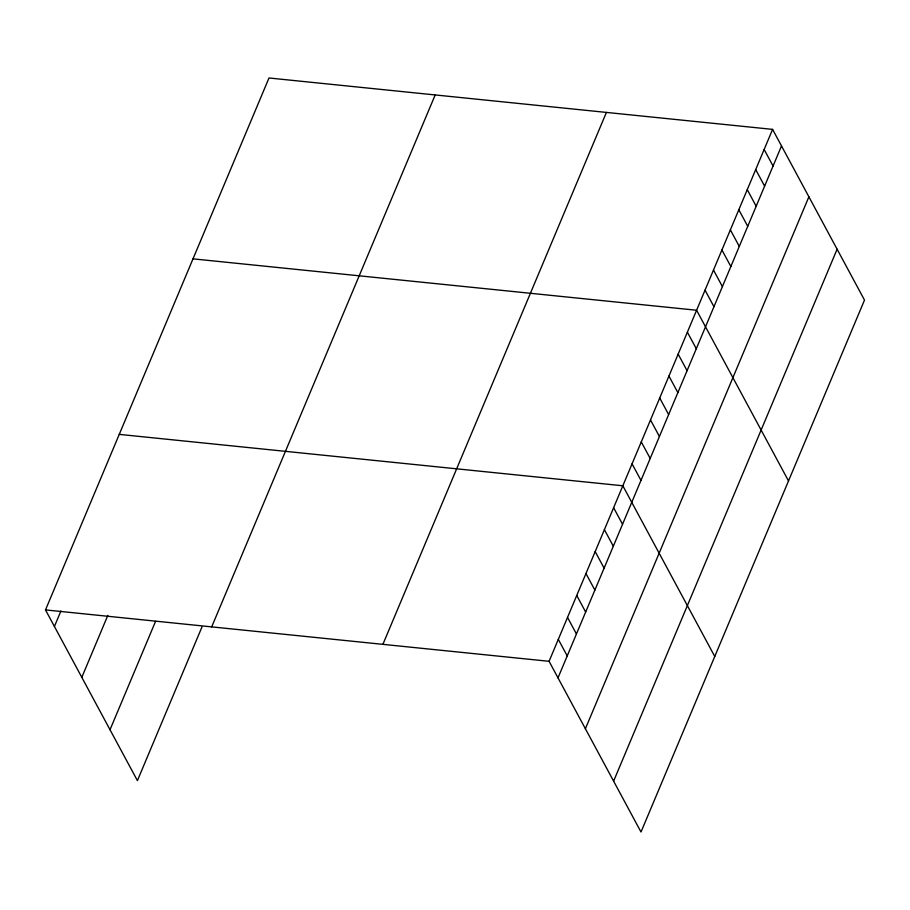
<?xml version="1.0" encoding="UTF-8"?>
<svg xmlns="http://www.w3.org/2000/svg" width="910" height="910" viewBox="0 0 910 910"><rect width="100%" height="100%" fill="white"/><g stroke="black" fill="none" stroke-linecap="round" stroke-linejoin="round"><path stroke-width="1.36" d="M201.952 627.024L137.41 780.621L45.5 609.916L268.996 77.987L772.59 129.379L864.5 300.084L641.004 832.013L549.083 661.308L772.59 129.379M54.418 626.478L60.925 610.985M81.809 677.336L107.835 615.387M110.019 729.752L155.576 621.325M211.689 626.876L435.185 94.947M382.905 644.348L606.401 112.419M558.001 677.87L781.508 145.941M585.392 728.739L808.888 196.81M613.613 781.144L837.109 249.215M193.011 258.849L696.594 310.242L788.515 480.935M119.255 434.377L622.838 485.781L714.76 656.474M45.5 609.916L549.083 661.308M764.15 149.479L773.056 166.041M755.698 169.579L764.616 186.129M747.258 189.667L756.176 206.229M738.818 209.766L747.736 226.328M730.366 229.855L739.284 246.417M721.926 249.954L730.844 266.516M713.486 270.054L722.404 286.604M705.045 290.142L713.952 306.704M687.38 332.184L696.298 348.735M678.155 354.126L687.073 370.677M668.941 376.069L677.859 392.62M659.716 398.011L668.634 414.562M650.502 419.954L659.42 436.504M641.277 441.896L650.195 458.447M632.063 463.838L640.981 480.389M613.624 507.723L622.542 524.274M604.399 529.665L613.317 546.216M595.185 551.596L604.104 568.159M585.96 573.539L594.878 590.101M576.747 595.481L585.665 612.043M567.521 617.424L576.439 633.986M558.308 639.366L567.226 655.928"/></g></svg>
